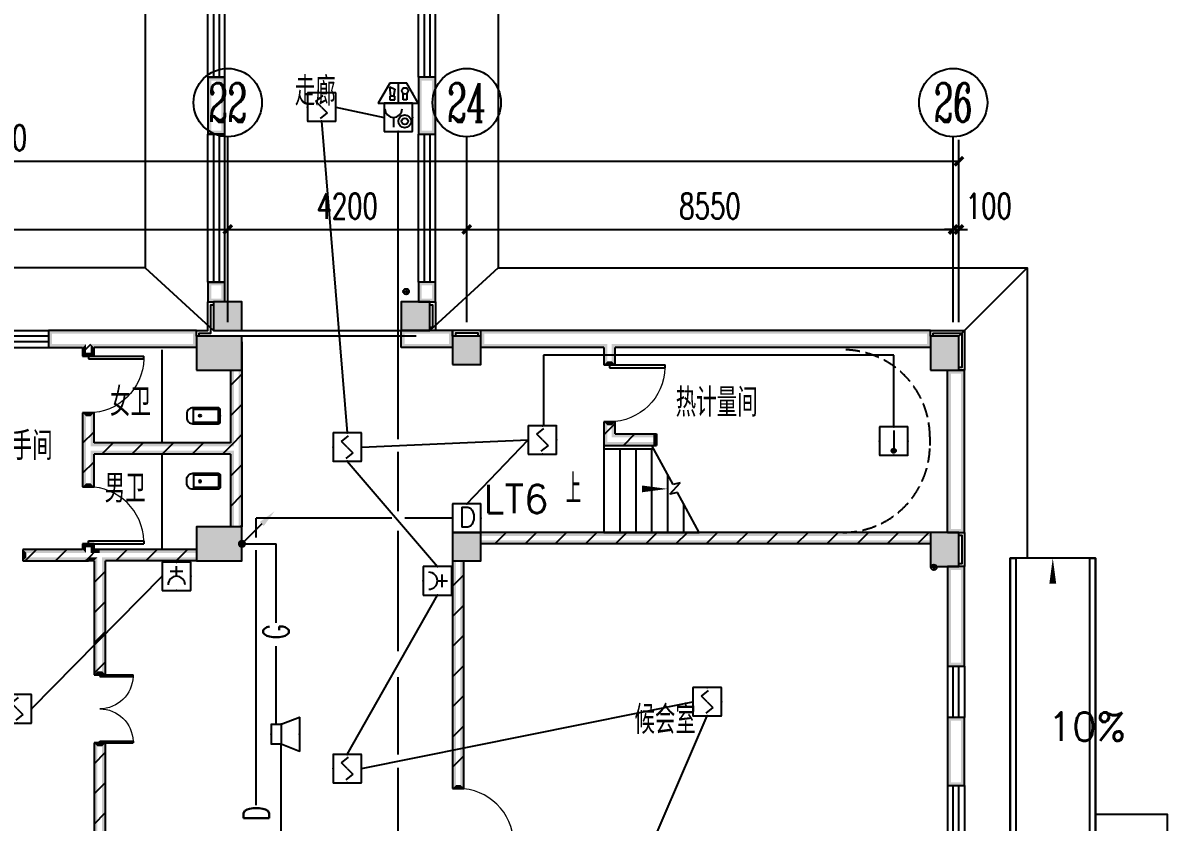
# Model space of a CAD drawing. Extents: x 101023 to 279373, y -114511 to 293844.
# Drawn here: x 223930 to 244040, y -45256 to -31212 of the extents above; entities that cross this region are included whole.
import ezdxf
from ezdxf.enums import TextEntityAlignment as Align

# ---------------------------------------------------------------- set-up
doc = ezdxf.new("R2010")
doc.units = 0
doc.header["$LTSCALE"] = 1000
doc.header["$MEASUREMENT"] = 0
doc.linetypes.add('DASH', pattern=[0.35, 0.25, -0.1])
for name, color, linetype in [('A-ANNO-IDEN', 3, 'Continuous'), ('A-WALL-PATT', 252, 'Continuous'), ('AXIS', 3, 'Continuous'), ('AXIS_TEXT', 7, 'Continuous'), ('COLUMN', 2, 'Continuous'), ('DIM_SYMB', 3, 'Continuous'), ('EQUIP-广播', 3, 'Continuous'), ('EQUIP-消防', 3, 'Continuous'), ('LWIRE', 4, 'Continuous'), ('PUB_DIM', 3, 'Continuous'), ('PUB_HATCH', 8, 'Continuous'), ('PUB_TEXT', 7, 'Continuous'), ('PUB_WALL', 2, 'Continuous'), ('SIG_TEXT', 7, 'Continuous'), ('STAIR', 2, 'Continuous'), ('WALL', 2, 'Continuous'), ('WINDOW', 2, 'Continuous'), ('WIRE-消防', 1, 'Continuous'), ('厨卫', 252, 'Continuous'), ('排水', 153, 'Continuous'), ('看线', 30, 'Continuous')]:
    doc.layers.add(name, color=color, linetype=linetype)
doc.styles.add('_TCH_AXIS', font='COMPLEX', dxfattribs={"bigfont": 'GBCBIG'})
doc.styles.add('_TCH_DIM_T3', font='SIMPLEX', dxfattribs={"width": 0.705882, "bigfont": 'GBCBIG'})
doc.styles.add('_TEL_DIM', font='simplex.shx', dxfattribs={"width": 0.8, "height": 3.5, "bigfont": 'gbcbig.shx'})
doc.styles.add('A_DIM', font='simplex.shx', dxfattribs={"width": 0.7, "bigfont": 'gbcbig.shx'})
doc.styles.add('COMPLEX', font='COMPLEX')
doc.styles.get("Standard").update_dxf_attribs({"font": 'simplex.shx', "width": 0.8, "bigfont": 'gbcbig.shx'})
doc.dimstyles.new('_TCH_ARCH&&150', dxfattribs={"dimtxt": 446.25, "dimasz": 150, "dimexe": 375, "dimexo": 450, "dimgap": 189.375, "dimtad": 1, "dimdec": 0, "dimzin": 0, "dimdsep": 46, "dimtxsty": '_TCH_DIM_T3', "dimblk": 'ARCHTICK', "dimcen": 0.09, "dimclrt": 7, "dimazin": 2, "dimtfac": 1, "dimtdec": 0, "dimtix": 1, "dimtmove": 2, "dimatfit": 3, "dimfxl": 1, "dimtolj": 1, "dimtzin": 0, "dimarcsym": 0})
pattern_1 = [(45, (-908016.57, -754752.9), (-265.16515, 265.16515), [])]

# ---------------------------------------------------------------- blocks, each defined once
blk = doc.blocks.new('$equip$00002755')
for p, q in [((0.5, 0.5), (-0.5, 0.5)), ((-0.5, 0.5), (-0.5, -0.5)), ((0.5, -0.5), (0.5, 0.5)), ((-0.5, -0.5), (0.5, -0.5))]:
    blk.add_line(p, q)
at = {"const_width": 0.04}
blk.add_lwpolyline([(-0.5, 0.5), (0.5, 0.5), (0.5, -0.5), (-0.5, -0.5), (-0.5, 0.5), (0.5, 0.5)], dxfattribs=at)
for p in [(0, 0.5), (-0.5, 0), (0.5, 0), (-0.027, -0.5)]:
    blk.add_point(p)
at = {"color": 7}
blk.add_attdef('$TEXT$', text='', height=0.4, dxfattribs=at).set_placement((0.026, -0.008), align=Align.MIDDLE_CENTER)
at = {"color": 7, "flags": 1}
for tag, height, p in [('A', 0.00002, (0, 0)), ('B', 0.4, (0.755, -0.254))]:
    blk.add_attdef(tag, text='', height=height, dxfattribs=at).set_placement(p, align=Align.MIDDLE_CENTER)
blk = doc.blocks.new('$equip$00002656')
for p, q in [((-0.5, 1), (-0.5, 0)), ((0.5, 1), (-0.5, 1)), ((0.5, 0), (0.5, 1)), ((0, 0.5), (0, 0.15)), ((-0.5, 0), (0.5, 0)), ((-0.219, 0.331), (0.222, 0.331))]:
    blk.add_line(p, q)
at = {"const_width": 0.04}
blk.add_lwpolyline([(-0.5, 1), (0.5, 1), (0.5, 0), (-0.5, 0), (-0.5, 1), (0.5, 1)], dxfattribs=at)
blk.add_arc((0, 0.8), 0.3, 180, 0)
for p in [(0, 1), (-0.5, 0.5), (0.5, 0.5), (0, 0)]:
    blk.add_point(p)
at = {"color": 7, "flags": 1}
for tag, height, p in [('B', 0.4, (0.762, 0.292)), ('A', 0.00002, (0, 0))]:
    blk.add_attdef(tag, text='', height=height, dxfattribs=at).set_placement(p, align=Align.MIDDLE_CENTER)
blk = doc.blocks.new('$equip$00002982')
for p, q in [((0.35, 0.35), (1, 0.6)), ((1, 0.6), (1, -0.6)), ((0, 0.35), (0.35, 0.35)), ((0, 0.35), (0, -0.35)), ((0.35, 0.35), (0.35, -0.35)), ((0.35, -0.35), (0, -0.35)), ((1, -0.6), (0.35, -0.35))]:
    blk.add_line(p, q)
at = {"const_width": 0.04}
blk.add_lwpolyline([(0.35, 0.35), (0, 0.35), (0, -0.35), (0.35, -0.35), (1, -0.6), (1, 0.6), (0.35, 0.35), (0, 0.35)], dxfattribs=at)
for p in [(0, 0), (0.35, 0.35), (1, 0), (0.35, -0.35)]:
    blk.add_point(p)
at = {"color": 7, "style": '_TEL_DIM', "flags": 1}
for tag in ['A', 'REMARK']:
    blk.add_attdef(tag, text='', height=0.00002, dxfattribs=at).set_placement((0, 0), align=Align.MIDDLE_CENTER)
blk = doc.blocks.new('ng')
at = {"layer": '排水'}
for p, q in [((345991, 781358), (346091, 781358)), ((346041, 781408), (346041, 781308))]:
    blk.add_line(p, q, dxfattribs=at)
blk.add_circle((346041, 781358), 50, dxfattribs=at)
blk = doc.blocks.new('雨水管')
at = {"layer": '排水'}
blk.add_blockref('ng', (695225, -80444), dxfattribs=at)
blk = doc.blocks.new('$lvtry$00000202')
at = {"color": 0}
for p, q in [((-110, -40, 0), (-110, -470, 0)), ((100, -30, 0), (-100, -30, 0)), ((110, -470, 0), (110, -40, 0)), ((140, -470, 0), (-140, -470, 0))]:
    blk.add_line(p, q, dxfattribs=at)
at = {"color": 0, "elevation": 0}
blk.add_lwpolyline([(140, -40, 0.414214), (100, 0), (-100, 0, 0.414214), (-140, -40), (-140, -480, 0.414214), (-30, -590), (30, -590, 0.414214), (140, -480)], format="xyb", close=True, dxfattribs=at)
at = {"color": 0}
blk.add_circle((0, -359, 0), 20, dxfattribs=at)
for centre, start, end in [((-100, -40, 0), 90, 180), ((100, -40, 0), 0, 90)]:
    blk.add_arc(centre, 10, start, end, dxfattribs=at)
for p in [(0, 0, 0), (0, -359, 0)]:
    blk.add_point(p, dxfattribs=at)
blk = doc.blocks.new('_AXISO')
blk.add_circle((0, 0), 0.5)
at = {"layer": 'AXIS_TEXT', "style": 'COMPLEX', "width": 1.041667}
blk.add_attdef('A', text='', height=0.56, dxfattribs=at).set_placement((-0.25, -0.28), (0.25, -0.28), align=Align.FIT)
blk = doc.blocks.new('_ArchTick')
at = {"color": 0, "linetype": 'ByBlock', "const_width": 0.4}
blk.add_lwpolyline([(-0.5, -0.5), (0.5, 0.5)], dxfattribs=at)
blk = doc.blocks.new('*D94')
at = {"layer": 'Defpoints', "color": 0, "transparency": 16777216}
for p in [(1041708, 836915), (1007608, 834838), (1041708, 834838)]:
    blk.add_point(p, dxfattribs=at)
at = {"layer": 'PUB_DIM', "color": 0, "lineweight": -2, "transparency": 16777216}
for p, q in [((1007608, 835288), (1007608, 837290)), ((1041708, 835288), (1041708, 837290)), ((1007608, 836915), (1041708, 836915))]:
    blk.add_line(p, q, dxfattribs=at)
at = {"layer": 'PUB_DIM', "color": 0, "lineweight": -2, "transparency": 16777216, "xscale": 150, "yscale": 150, "zscale": 150, "rotation": 180}
blk.add_blockref('_ArchTick', (1007608, 836915), dxfattribs=at)
at = {"layer": 'PUB_DIM', "color": 0, "lineweight": -2, "transparency": 16777216, "xscale": 150, "yscale": 150, "zscale": 150}
blk.add_blockref('_ArchTick', (1041708, 836915), dxfattribs=at)
at = {"layer": 'PUB_DIM', "color": 7, "transparency": 16777216, "insert": (1024658, 837327), "char_height": 446.2, "attachment_point": 5, "style": '_TCH_DIM_T3'}
blk.add_mtext('\\A1;34100', dxfattribs=at)
blk = doc.blocks.new('*D97')
at = {"layer": 'Defpoints', "color": 0, "transparency": 16777216}
for p in [(1028858, 835715), (1018358, 833638), (1028858, 833638)]:
    blk.add_point(p, dxfattribs=at)
at = {"layer": 'PUB_DIM', "color": 0, "lineweight": -2, "transparency": 16777216}
for p, q in [((1018358, 834088), (1018358, 836090)), ((1028858, 834088), (1028858, 836090)), ((1018358, 835715), (1028858, 835715))]:
    blk.add_line(p, q, dxfattribs=at)
at = {"layer": 'PUB_DIM', "color": 0, "lineweight": -2, "transparency": 16777216, "xscale": 150, "yscale": 150, "zscale": 150, "rotation": 180}
blk.add_blockref('_ArchTick', (1018358, 835715), dxfattribs=at)
at = {"layer": 'PUB_DIM', "color": 0, "lineweight": -2, "transparency": 16777216, "xscale": 150, "yscale": 150, "zscale": 150}
blk.add_blockref('_ArchTick', (1028858, 835715), dxfattribs=at)
at = {"layer": 'PUB_DIM', "color": 7, "transparency": 16777216, "insert": (1023608, 836127), "char_height": 446.2, "attachment_point": 5, "style": '_TCH_DIM_T3'}
blk.add_mtext('\\A1;10500', dxfattribs=at)
blk = doc.blocks.new('*D98')
at = {"layer": 'Defpoints', "color": 0, "transparency": 16777216}
for p in [(1033058, 835715), (1028858, 833638), (1033058, 833638)]:
    blk.add_point(p, dxfattribs=at)
at = {"layer": 'PUB_DIM', "color": 0, "lineweight": -2, "transparency": 16777216}
for p, q in [((1028858, 834088), (1028858, 836090)), ((1033058, 834088), (1033058, 836090)), ((1028858, 835715), (1033058, 835715))]:
    blk.add_line(p, q, dxfattribs=at)
at = {"layer": 'PUB_DIM', "color": 0, "lineweight": -2, "transparency": 16777216, "xscale": 150, "yscale": 150, "zscale": 150, "rotation": 180}
blk.add_blockref('_ArchTick', (1028858, 835715), dxfattribs=at)
at = {"layer": 'PUB_DIM', "color": 0, "lineweight": -2, "transparency": 16777216, "xscale": 150, "yscale": 150, "zscale": 150}
blk.add_blockref('_ArchTick', (1033058, 835715), dxfattribs=at)
at = {"layer": 'PUB_DIM', "color": 7, "transparency": 16777216, "insert": (1030958, 836127), "char_height": 446.2, "attachment_point": 5, "style": '_TCH_DIM_T3'}
blk.add_mtext('\\A1;4200', dxfattribs=at)
blk = doc.blocks.new('*D99')
at = {"layer": 'Defpoints', "color": 0, "transparency": 16777216}
for p in [(1041608, 835715), (1033058, 833638), (1041608, 833638)]:
    blk.add_point(p, dxfattribs=at)
at = {"layer": 'PUB_DIM', "color": 0, "lineweight": -2, "transparency": 16777216}
for p, q in [((1033058, 834088), (1033058, 836090)), ((1041608, 834088), (1041608, 836090)), ((1033058, 835715), (1041608, 835715))]:
    blk.add_line(p, q, dxfattribs=at)
at = {"layer": 'PUB_DIM', "color": 0, "lineweight": -2, "transparency": 16777216, "xscale": 150, "yscale": 150, "zscale": 150, "rotation": 180}
blk.add_blockref('_ArchTick', (1033058, 835715), dxfattribs=at)
at = {"layer": 'PUB_DIM', "color": 0, "lineweight": -2, "transparency": 16777216, "xscale": 150, "yscale": 150, "zscale": 150}
blk.add_blockref('_ArchTick', (1041608, 835715), dxfattribs=at)
at = {"layer": 'PUB_DIM', "color": 7, "transparency": 16777216, "insert": (1037333, 836127), "char_height": 446.2, "attachment_point": 5, "style": '_TCH_DIM_T3'}
blk.add_mtext('\\A1;8550', dxfattribs=at)
blk = doc.blocks.new('*D100')
at = {"layer": 'Defpoints', "color": 0, "transparency": 16777216}
for p in [(1041708, 835715), (1041608, 833638), (1041708, 833638)]:
    blk.add_point(p, dxfattribs=at)
at = {"layer": 'PUB_DIM', "color": 0, "lineweight": -2, "transparency": 16777216}
for p, q in [((1041608, 834088), (1041608, 836090)), ((1041708, 834088), (1041708, 836090)), ((1041608, 835715), (1041458, 835715)), ((1041608, 835715), (1041708, 835715)), ((1041708, 835715), (1041858, 835715))]:
    blk.add_line(p, q, dxfattribs=at)
at = {"layer": 'PUB_DIM', "color": 0, "lineweight": -2, "transparency": 16777216, "xscale": 150, "yscale": 150, "zscale": 150}
blk.add_blockref('_ArchTick', (1041608, 835715), dxfattribs=at)
at = {"layer": 'PUB_DIM', "color": 0, "lineweight": -2, "transparency": 16777216, "xscale": 150, "yscale": 150, "zscale": 150, "rotation": 180}
blk.add_blockref('_ArchTick', (1041708, 835715), dxfattribs=at)
at = {"layer": 'PUB_DIM', "color": 7, "transparency": 16777216, "insert": (1042233, 836127), "char_height": 446.2, "attachment_point": 5, "style": '_TCH_DIM_T3'}
blk.add_mtext('\\A1;100', dxfattribs=at)
blk = doc.blocks.new('$WINLIB2D$00000001')
at = {"color": 0}
for points in [[(-0.5, 0.5), (-0.5, -0.5)], [(-0.5, 0.5), (0.5, 0.5)], [(0.5, -0.5), (0.5, 0.5)], [(0.5, 0.1667), (-0.5, 0.1667)], [(0.5, -0.1667), (-0.5, -0.1667)], [(-0.5, -0.5), (0.5, -0.5)]]:
    blk.add_lwpolyline(points, dxfattribs=at)
blk = doc.blocks.new('$DorLib2D$00000001')
for p, q in [((0.45, 0.975), (0.5, 0.975)), ((0.45, 0), (0.45, 0.975)), ((0.5, 0), (0.5, 0.975)), ((0.5, 0), (0.45, 0))]:
    blk.add_line(p, q)
at = {"lineweight": 13}
blk.add_arc((0.475, 0), 0.975, 91.4693, 180, dxfattribs=at)
blk = doc.blocks.new('$DorLib2D$00000002')
for p, q in [((-0.5, 0), (-0.5, 0.4875)), ((-0.475, 0.4875), (-0.5, 0.4875)), ((-0.475, 0), (-0.475, 0.4875)), ((0.475, 0), (0.475, 0.4875)), ((0.475, 0.4875), (0.5, 0.4875)), ((0.5, 0), (0.5, 0.4875)), ((-0.5, 0), (-0.475, 0)), ((0.5, 0), (0.475, 0))]:
    blk.add_line(p, q)
at = {"lineweight": 13}
for centre, start, end in [((-0.4875, 0), 0, 88.53072), ((0.4875, 0), 91.46928, 180)]:
    blk.add_arc(centre, 0.4875, start, end, dxfattribs=at)
blk = doc.blocks.new('_FZH')
blk.add_lwpolyline([(-0.5, -0.5), (0.5, -0.5), (0.5, 0.5), (-0.5, 0.5)], close=True)
at = {"layer": 'PUB_HATCH'}
blk.add_solid([(-0.5, -0.5), (0.5, -0.5), (-0.5, 0.5), (0.5, 0.5)], dxfattribs=at)
blk = doc.blocks.new('$equip$00002655')
for p, q in [((-0.5, 1), (-0.5, 0)), ((0.5, 1), (-0.5, 1)), ((0.5, 0), (0.5, 1)), ((-0.169, 0.5), (-0.169, 0.15)), ((-0.5, 0), (0.5, 0))]:
    blk.add_line(p, q)
at = {"const_width": 0.04}
blk.add_lwpolyline([(-0.5, 1), (0.5, 1), (0.5, 0), (-0.5, 0), (-0.5, 1), (0.5, 1)], dxfattribs=at)
for radius in [0.226, 0.113]:
    blk.add_circle((0.227, 0.36), radius)
blk.add_arc((-0.169, 0.8), 0.3, 180, 0)
for p in [(0, 1), (-0.5, 0.5), (0.5, 0.5), (0, 0)]:
    blk.add_point(p)
at = {"color": 7, "flags": 1}
for tag, height, p in [('B', 0.4, (0.762, 0.292)), ('A', 0.00002, (0, 0))]:
    blk.add_attdef(tag, text='', height=height, dxfattribs=at).set_placement(p, align=Align.MIDDLE_CENTER)
blk = doc.blocks.new('$equip$00002679')
for p, q in [((-0.3, 0.699), (-0.703, 0)), ((-0.264, 0.249), (-0.304, 0.569)), ((-0.304, 0.569), (-0.128, 0.489)), ((0.3, 0.699), (-0.3, 0.699)), ((0.3, 0.699), (-0.3, 0.699)), ((-0.128, 0.489), (-0.168, 0.249)), ((0, 0.699), (0, 0)), ((0.703, 0), (0.3, 0.699)), ((-0.703, 0), (0.703, 0)), ((-0.304, 0.249), (-0.304, 0.113)), ((-0.128, 0.249), (-0.304, 0.249)), ((-0.304, 0.113), (-0.128, 0.113)), ((-0.128, 0.113), (-0.128, 0.249)), ((0.174, 0.11), (0.174, 0.338)), ((0.294, 0.11), (0.174, 0.11)), ((0.294, 0.338), (0.294, 0.11))]:
    blk.add_line(p, q)
at = {"const_width": 0.04}
for points in [[(-0.299, 0.699), (0.301, 0.699), (0.703, 0), (-0.702, 0), (-0.299, 0.699), (0.301, 0.699)], [(-0.3, 0.699), (0.3, 0.699), (0.703, 0), (-0.703, 0), (-0.3, 0.699), (0.3, 0.699)]]:
    blk.add_lwpolyline(points, dxfattribs=at)
blk.add_circle((0.234, 0.43), 0.111)
for p in [(0, 0.699), (-0.501, 0.349), (0, 0), (0.502, 0.349)]:
    blk.add_point(p)
at = {"color": 7, "flags": 1}
for tag, height, p in [('B', 0.4, (0.961, 0.299)), ('A', 0.00002, (0, 0))]:
    blk.add_attdef(tag, text='', height=height, dxfattribs=at).set_placement(p, align=Align.MIDDLE_CENTER)
blk = doc.blocks.new('$Equip$00002649')
for p, q in [((-0.5, 0.5), (-0.5, -0.5)), ((0.5, 0.5), (-0.5, 0.5)), ((0.5, -0.5), (0.5, 0.5)), ((-0.2, 0.2), (0.05, 0.4)), ((0, 0), (-0.2, 0.2)), ((0, 0), (0.2, -0.2)), ((0.2, -0.2), (-0.05, -0.4)), ((-0.5, -0.5), (0.5, -0.5))]:
    blk.add_line(p, q)
at = {"const_width": 0.04}
blk.add_lwpolyline([(-0.5, 0.5), (0.5, 0.5), (0.5, -0.5), (-0.5, -0.5), (-0.5, 0.5), (0.5, 0.5)], dxfattribs=at)
for p in [(0, 0.5), (-0.5, 0), (0.5, 0), (0, -0.5)]:
    blk.add_point(p)
at = {"color": 7, "flags": 1}
for tag, height, p in [('A', 0.00002, (0, 0)), ('B', 0.4, (0.762, -0.208))]:
    blk.add_attdef(tag, text='', height=height, dxfattribs=at).set_placement(p, align=Align.MIDDLE_CENTER)
blk = doc.blocks.new('$Equip$00002648')
for p, q in [((-0.5, 0.5), (-0.5, -0.5)), ((0.5, 0.5), (-0.5, 0.5)), ((0.5, -0.5), (0.5, 0.5)), ((0, 0.375), (0, -0.412)), ((-0.5, -0.5), (0.5, -0.5))]:
    blk.add_line(p, q)
at = {"const_width": 0.04}
blk.add_lwpolyline([(-0.5, 0.5), (0.5, 0.5), (0.5, -0.5), (-0.5, -0.5), (-0.5, 0.5), (0.5, 0.5)], dxfattribs=at)
blk.add_circle((0, -0.338), 0.075)
for p in [(0, 0.5), (-0.5, 0), (0.5, 0), (0, -0.5)]:
    blk.add_point(p)
for points in [[(-0.065, -0.3), (0.065, -0.3), (-0.075, -0.338), (0.075, -0.338)], [(-0.065, -0.375), (0.065, -0.375), (-0.075, -0.338), (0.075, -0.338)], [(-0.038, -0.273), (0.037, -0.273), (-0.065, -0.3), (0.065, -0.3)], [(-0.038, -0.402), (0.037, -0.402), (-0.065, -0.375), (0.065, -0.375)], [(0, -0.263), (0, -0.263), (-0.038, -0.273), (0.037, -0.273)], [(0, -0.412), (0, -0.412), (-0.038, -0.402), (0.037, -0.402)]]:
    blk.add_solid(points)
at = {"color": 7, "flags": 1}
for tag, height, p in [('A', 0.00002, (0, 0)), ('B', 0.4, (0.762, -0.208))]:
    blk.add_attdef(tag, text='', height=height, dxfattribs=at).set_placement(p, align=Align.MIDDLE_CENTER)
blk = doc.blocks.new('$TelecSys$00000079')
for p, q in [((0.7, 0.7), (0, 0)), ((0.104, 0.104), (0.104, 0.104)), ((-0.104, -0.104), (-0.104, -0.104))]:
    blk.add_line(p, q)
at = {"const_width": 0.142}
blk.add_lwpolyline([(-0.071, 0, 1), (0.071, 0, 1)], format="xyb", close=True, dxfattribs=at)
blk.add_solid([(0.63, 0.77), (0.77, 0.63), (1.15, 1.15)])
at = {"width": 0.8, "flags": 9}
blk.add_attdef('A', (0, 0), '', height=0.00002, dxfattribs=at)
blk = doc.blocks.new('ERT')
at = {"layer": 'AXIS'}
for p, q in [((1028858.2, 834868.8), (1028858.2, 837344.4)), ((1033058.2, 834868.8), (1033058.2, 837344.4)), ((1041608.2, 834868.8), (1041608.2, 837344.4))]:
    blk.add_line(p, q, dxfattribs=at)
ref = blk.add_blockref('_AXISO', (1028858.2, 837944.4), dxfattribs=dict(at, xscale=1200, yscale=1200, zscale=1200))
ref.add_attrib('A', '22', dxfattribs={"layer": 'AXIS_TEXT', "height": 678.82, "style": '_TCH_AXIS', "width": 0.617647}).set_placement((1028518.8, 837605), (1029197.6, 837605), align=Align.FIT)
ref = blk.add_blockref('_AXISO', (1033058.2, 837944.4), dxfattribs=dict(at, xscale=1200, yscale=1200, zscale=1200))
ref.add_attrib('A', '24', dxfattribs={"layer": 'AXIS_TEXT', "height": 678.82, "style": '_TCH_AXIS', "width": 0.583333}).set_placement((1032718.8, 837605), (1033397.6, 837605), align=Align.FIT)
ref = blk.add_blockref('_AXISO', (1041608.2, 837944.4), dxfattribs=dict(at, xscale=1200, yscale=1200, zscale=1200))
ref.add_attrib('A', '26', dxfattribs={"layer": 'AXIS_TEXT', "height": 678.82, "style": '_TCH_AXIS', "width": 0.617647}).set_placement((1041268.8, 837605), (1041947.6, 837605), align=Align.FIT)
at = {"layer": 'PUB_DIM'}
for p1, p2, picture, middle in [((1007608.2, 834837.6), (1041708.2, 834837.6), '*D94', (1024658.2, 837327)), ((1018358.2, 833637.6), (1028858.2, 833637.6), '*D97', (1023608.2, 836127)), ((1028858.2, 833637.6), (1033058.2, 833637.6), '*D98', (1030958.2, 836127)), ((1033058.2, 833637.6), (1041608.2, 833637.6), '*D99', (1037333.2, 836127))]:
    dim = blk.add_aligned_dim(p1=p1, p2=p2, distance=2076.9, dimstyle='_TCH_ARCH&&150', dxfattribs=at)
    dim.commit()
    dim.dimension.update_dxf_attribs({"geometry": picture, "text_midpoint": middle})
dim = blk.add_linear_dim(base=(1041708.2, 835714.5), p1=(1041608.2, 833637.6), p2=(1041708.2, 833637.6), angle=0, dimstyle='_TCH_ARCH&&150', dxfattribs=at)
dim.commit()
dim.dimension.update_dxf_attribs({"geometry": '*D100', "text_midpoint": (1042233.2, 836127), "dimtype": 129})
blk = doc.blocks.new('A$C40CE5D7B')
at = {"layer": 'A-WALL-PATT'}
h = blk.add_hatch(dxfattribs=at)
h.set_pattern_fill('普通砖', color=256, scale=150, style=0)
h.set_pattern_definition(pattern_1)
h.paths.add_polyline_path([(108750, 78720), (108650, 78620), (108650, 78470), (108850, 78470), (108850, 78620)])
h = blk.add_hatch(dxfattribs=at)
h.set_pattern_fill('普通砖', color=256, scale=150, style=0)
h.set_pattern_definition(pattern_1)
h.paths.add_polyline_path([(111450, 78720), (111450, 78220), (111250, 78220), (111250, 76945), (111310, 76885), (111317, 76845), (111450, 76845), (111450, 78720)])
h = blk.add_hatch(dxfattribs=at)
h.set_pattern_fill('普通砖', color=256, scale=150, style=0)
h.set_pattern_definition(pattern_1)
h.paths.add_polyline_path([(117910, 78720), (117810, 78620), (117810, 78314), (118010, 78314), (118010, 78620)])
h = blk.add_hatch(dxfattribs=at)
h.set_pattern_fill('普通砖', color=256, scale=150, style=0)
h.set_pattern_definition(pattern_1)
h.paths.add_polyline_path([(108790, 76885), (108850, 76945), (108850, 77470), (108650, 77470), (108650, 76845), (108783, 76845)])
h = blk.add_hatch(dxfattribs=at)
h.set_pattern_fill('普通砖', color=256, scale=150, style=0)
h.set_pattern_definition(pattern_1)
h.paths.add_polyline_path([(117810, 76900), (118010, 77100), (118010, 77314), (117810, 77314)])
h = blk.add_hatch(dxfattribs=at)
h.set_pattern_fill('普通砖', color=256, scale=150, style=0)
h.set_pattern_definition(pattern_1)
h.paths.add_polyline_path([(118010, 77100), (117810, 76900), (118738, 76900), (118738, 77100)])
h = blk.add_hatch(dxfattribs=at)
h.set_pattern_fill('普通砖', color=256, scale=150, style=0)
h.set_pattern_definition(pattern_1)
h.paths.add_polyline_path([(108783, 76845), (108650, 76845), (108650, 76170), (108850, 76170), (108850, 76745), (108790, 76805)])
h = blk.add_hatch(dxfattribs=at)
h.set_pattern_fill('普通砖', color=256, scale=150, style=0)
h.set_pattern_definition(pattern_1)
h.paths.add_polyline_path([(111317, 76845), (111310, 76885), (111250, 76945), (108850, 76945), (108790, 76885), (108783, 76845), (108790, 76805), (108850, 76745), (111250, 76745), (111310, 76805)])
h = blk.add_hatch(dxfattribs=at)
h.set_pattern_fill('普通砖', color=256, scale=150, style=0)
h.set_pattern_definition(pattern_1)
h.paths.add_polyline_path([(111250, 75470), (111450, 75470), (111450, 76845), (111317, 76845), (111310, 76805), (111250, 76745)])
h = blk.add_hatch(dxfattribs=at)
h.set_pattern_fill('普通砖', color=256, scale=150, style=0)
h.set_pattern_definition(pattern_1)
h.paths.add_polyline_path([(115650, 75370), (115650, 75170), (123550, 75170), (123550, 75370)])
h = blk.add_hatch(dxfattribs=at)
h.set_pattern_fill('普通砖', color=256, scale=150, style=0)
h.set_pattern_definition(pattern_1)
h.paths.add_polyline_path([(108710, 75010), (108650, 75070), (107600, 75070), (107600, 74870), (108750, 74870), (108750, 75003)])
h = blk.add_hatch(dxfattribs=at)
h.set_pattern_fill('普通砖', color=256, scale=150, style=0)
h.set_pattern_definition(pattern_1)
h.paths.add_polyline_path([(108950, 74937), (108950, 75070), (108850, 75070), (108790, 75010), (108750, 75003), (108750, 74870), (108850, 74870), (108910, 74930)])
h = blk.add_hatch(dxfattribs=at)
h.set_pattern_fill('普通砖', color=256, scale=150, style=0)
h.set_pattern_definition(pattern_1)
h.paths.add_polyline_path([(110650, 74870), (110650, 75070), (108950, 75070), (108950, 74937), (108990, 74930), (109050, 74870)])
h = blk.add_hatch(dxfattribs=at)
h.set_pattern_fill('普通砖', color=256, scale=150, style=0)
h.set_pattern_definition(pattern_1)
h.paths.add_polyline_path([(108910, 74930), (108850, 74870), (108850, 72870), (109050, 72870), (109050, 74870), (108990, 74930), (108950, 74937)])
h = blk.add_hatch(dxfattribs=at)
h.set_pattern_fill('普通砖', color=256, scale=150, style=0)
h.set_pattern_definition(pattern_1)
h.paths.add_polyline_path([(115350, 74870), (115150, 74870), (115150, 70870), (115350, 70870)])
h = blk.add_hatch(dxfattribs=at)
h.set_pattern_fill('普通砖', color=256, scale=150, style=0)
h.set_pattern_definition(pattern_1)
h.paths.add_polyline_path([(108990, 69610), (109050, 69670), (109050, 71670), (108850, 71670), (108850, 69670), (108910, 69610), (108950, 69603)])
at = {"layer": 'PUB_WALL'}
for points in [[(111150, 83370), (110850, 83370), (110910, 83310), (111090, 83310)], [(110850, 83370), (110850, 82370), (110910, 82430), (110910, 83310)], [(111150, 82370), (111150, 83370), (111090, 83310), (111090, 82430)], [(114850, 83370), (114550, 83370), (114610, 83310), (114790, 83310)], [(114550, 83370), (114550, 82370), (114610, 82430), (114610, 83310)], [(114850, 82370), (114850, 83370), (114790, 83310), (114790, 82430)], [(110850, 82370), (111150, 82370), (111090, 82430), (110910, 82430)], [(114550, 82370), (114850, 82370), (114790, 82430), (114610, 82430)], [(111150, 79770), (110850, 79770), (110910, 79710), (111090, 79710)], [(110850, 79770), (110850, 79420), (110910, 79480), (110910, 79710)], [(111150, 79420), (111150, 79770), (111090, 79710), (111090, 79480)], [(114850, 79770), (114550, 79770), (114610, 79710), (114790, 79710)], [(114550, 79770), (114550, 79420), (114610, 79480), (114610, 79710)], [(114850, 79420), (114850, 79770), (114790, 79710), (114790, 79480)], [(110850, 79420), (111150, 79420), (111090, 79480), (110910, 79480)], [(114550, 79420), (114850, 79420), (114790, 79480), (114610, 79480)], [(111450, 79420), (110950, 79420), (111010, 79360), (111390, 79360)], [(110950, 79420), (110950, 78920), (111010, 78980), (111010, 79360)], [(111450, 78920), (111450, 79420), (111390, 79360), (111390, 78980)], [(114750, 79420), (114250, 79420), (114310, 79360), (114690, 79360)], [(114250, 79420), (114250, 78920), (114310, 78980), (114310, 79360)], [(114750, 78920), (114750, 79420), (114690, 79360), (114690, 78980)], [(108750, 78920), (108050, 78920), (108110, 78860), (108750, 78860)], [(108050, 78920), (108050, 78620), (108110, 78680), (108110, 78860)], [(110650, 78920), (108750, 78920), (108750, 78860), (110650, 78860)], [(110650, 78620), (110650, 78920), (110590, 78920), (110590, 78620)], [(110950, 78920), (111450, 78920), (111390, 78980), (111010, 78980)], [(114250, 78920), (114750, 78920), (114690, 78980), (114310, 78980)], [(115150, 78920), (114250, 78920), (114250, 78860), (115150, 78860)], [(114250, 78620), (114310, 78620), (114310, 78920), (114250, 78920)], [(115150, 78620), (115150, 78920), (115090, 78920), (115090, 78620)], [(117910, 78920), (115650, 78920), (115650, 78860), (117910, 78860)], [(115650, 78820), (115650, 78620), (115710, 78620), (115710, 78920), (115650, 78920)], [(123550, 78920), (117910, 78920), (117910, 78860), (123550, 78860)], [(123550, 78620), (123550, 78920), (123490, 78920), (123490, 78620)], [(108050, 78620), (108650, 78620), (108710, 78680), (108110, 78680)], [(108650, 78620), (108650, 78470), (108710, 78530), (108710, 78680)], [(110650, 78620), (110650, 78680), (108790, 78680), (108850, 78620)], [(108850, 78470), (108850, 78620), (108790, 78680), (108790, 78530)], [(111450, 78820), (110650, 78820), (110710, 78760), (111390, 78760)], [(110650, 78820), (110650, 78220), (110710, 78280), (110710, 78760)], [(111450, 78220), (111450, 78820), (111390, 78760), (111390, 78280)], [(111450, 78720), (111450, 78220), (111390, 78220), (111390, 76845), (111450, 76845), (111450, 78720)], [(111450, 78720), (111450, 78660), (111450, 78660), (111450, 78720)], [(115150, 78620), (115150, 78680), (114250, 78680), (114250, 78620)], [(115650, 78820), (115150, 78820), (115210, 78760), (115590, 78760)], [(115150, 78820), (115150, 78320), (115210, 78380), (115210, 78760)], [(115650, 78320), (115650, 78820), (115590, 78760), (115590, 78380)], [(115650, 78680), (115650, 78620), (117810, 78620), (117870, 78680)], [(117810, 78620), (117810, 78314), (117870, 78374), (117870, 78680)], [(123550, 78620), (123550, 78680), (117950, 78680), (118010, 78620)], [(118010, 78314), (118010, 78620), (117950, 78680), (117950, 78374)], [(124050, 78820), (123550, 78820), (123610, 78760), (123990, 78760)], [(123550, 78820), (123550, 78220), (123610, 78280), (123610, 78760)], [(124050, 78220), (124050, 78820), (123990, 78760), (123990, 78280)], [(108650, 78470), (108850, 78470), (108790, 78530), (108710, 78530)], [(110650, 78220), (111450, 78220), (111390, 78280), (110710, 78280)], [(115150, 78320), (115650, 78320), (115590, 78380), (115210, 78380)], [(117810, 78314), (118010, 78314), (117950, 78374), (117870, 78374)], [(123550, 78220), (124050, 78220), (123990, 78280), (123610, 78280)], [(111310, 78220), (111250, 78220), (111250, 76945), (111310, 76885)], [(123850, 75370), (123910, 75370), (123910, 78220), (123850, 78220)], [(123850, 78220), (123850, 78160), (124150, 78160), (124150, 78220)], [(124150, 75370), (124150, 78220), (124090, 78220), (124090, 75370)], [(108850, 77470), (108650, 77470), (108710, 77410), (108790, 77410)], [(108650, 77470), (108650, 76845), (108710, 76845), (108710, 77410)], [(108850, 76945), (108850, 77470), (108790, 77410), (108790, 76885)], [(118010, 77314), (117810, 77314), (117870, 77254), (117950, 77254)], [(117810, 77314), (117810, 76900), (117870, 76960), (117870, 77254)], [(118010, 77100), (118010, 77314), (117950, 77254), (117950, 77040)], [(118010, 77100), (118738, 77100), (118738, 77040), (117950, 77040)], [(118738, 77100), (118738, 76900), (118678, 76900), (118678, 77100)], [(108650, 76845), (108650, 76170), (108710, 76230), (108710, 76845)], [(111250, 76945), (108850, 76945), (108790, 76885), (111310, 76885)], [(111390, 75470), (111450, 75470), (111450, 76845), (111390, 76845)], [(117810, 76900), (118738, 76900), (118738, 76960), (117870, 76960)], [(108850, 76170), (108850, 76745), (108790, 76805), (108790, 76230)], [(111250, 76745), (108850, 76745), (108790, 76805), (111310, 76805)], [(111250, 75470), (111310, 75470), (111310, 76805), (111250, 76745)], [(108650, 76170), (108850, 76170), (108790, 76230), (108710, 76230)], [(111450, 75470), (110650, 75470), (110710, 75410), (111390, 75410)], [(110650, 75470), (110650, 74870), (110710, 74930), (110710, 75410)], [(111450, 74870), (111450, 75470), (111390, 75410), (111390, 74930)], [(123850, 75370), (124150, 75370), (124150, 75430), (123850, 75430)], [(115650, 75370), (115150, 75370), (115210, 75310), (115590, 75310)], [(115150, 75370), (115150, 74870), (115210, 74930), (115210, 75310)], [(115650, 74870), (115650, 75370), (115590, 75310), (115590, 74930)], [(115650, 75370), (115650, 75310), (123550, 75310), (123550, 75370)], [(115650, 75230), (115650, 75170), (123550, 75170), (123550, 75230)], [(124050, 75370), (123550, 75370), (123610, 75310), (123990, 75310)], [(123550, 75370), (123550, 74770), (123610, 74830), (123610, 75310)], [(124050, 74770), (124050, 75370), (123990, 75310), (123990, 74830)], [(108650, 75070), (107600, 75070), (107660, 75010), (108710, 75010)], [(107600, 75070), (107600, 74870), (107660, 74930), (107660, 75010)], [(108850, 75170), (108650, 75170), (108710, 75110), (108790, 75110)], [(108650, 75170), (108650, 75070), (108710, 75010), (108710, 75110)], [(108850, 75070), (108850, 75170), (108790, 75110), (108790, 75010)], [(108950, 75070), (108850, 75070), (108790, 75010), (108950, 75010)], [(110650, 75010), (110650, 75070), (108950, 75070), (108950, 75010)], [(107600, 74870), (108750, 74870), (108750, 74930), (107660, 74930)], [(108850, 74870), (108750, 74870), (108750, 74930), (108910, 74930)], [(108850, 74870), (108850, 72870), (108910, 72930), (108910, 74930)], [(110650, 74870), (110650, 74930), (108990, 74930), (109050, 74870)], [(109050, 72870), (109050, 74870), (108990, 74930), (108990, 72930)], [(110650, 74870), (111450, 74870), (111390, 74930), (110710, 74930)], [(115150, 74870), (115650, 74870), (115590, 74930), (115210, 74930)], [(115210, 74870), (115150, 74870), (115150, 70870), (115210, 70930)], [(115350, 74870), (115290, 74870), (115290, 70930), (115350, 70870)], [(123550, 74770), (124050, 74770), (123990, 74830), (123610, 74830)], [(123850, 74770), (123850, 73020), (123910, 73080), (123910, 74710)], [(124150, 74770), (123850, 74770), (123910, 74710), (124090, 74710)], [(124150, 73020), (124150, 74770), (124090, 74710), (124090, 73080)], [(123850, 73020), (124150, 73020), (124090, 73080), (123910, 73080)], [(108850, 72870), (109050, 72870), (108990, 72930), (108910, 72930)], [(124150, 72120), (123850, 72120), (123910, 72060), (124090, 72060)], [(123850, 72120), (123850, 70920), (123910, 70980), (123910, 72060)], [(124150, 70920), (124150, 72120), (124090, 72060), (124090, 70980)], [(109050, 71670), (108850, 71670), (108910, 71610), (108990, 71610)], [(108850, 71670), (108850, 69670), (108910, 69610), (108910, 71610)], [(109050, 69670), (109050, 71670), (108990, 71610), (108990, 69610)], [(115150, 70870), (115350, 70870), (115290, 70930), (115210, 70930)], [(123850, 70920), (124150, 70920), (124090, 70980), (123910, 70980)]]:
    blk.add_hatch(color=256, dxfattribs=at).paths.add_polyline_path(points)
for p, q in [((110050, 76945), (110050, 78580)), ((110050, 75070), (110050, 76745))]:
    blk.add_line(p, q)
for points in [[(110650, 78820), (110650, 78920), (110850, 78920), (110850, 79420), (110950, 79420)], [(110700, 78820), (110700, 78870), (110900, 78870), (110900, 79370), (110950, 79370)], [(114750, 79420), (114850, 79420), (114850, 78920), (114750, 78920)], [(114750, 79370), (114800, 79370), (114800, 78970), (114750, 78970)], [(115650, 78820), (115650, 78920), (115150, 78920), (115150, 78820)], [(115600, 78820), (115600, 78870), (115200, 78870), (115200, 78820)], [(123550, 78820), (123550, 78920), (124150, 78920), (124150, 78220), (124050, 78220)], [(123600, 78820), (123600, 78870), (124100, 78870), (124100, 78270), (124050, 78270)], [(124050, 75370), (124150, 75370), (124150, 74770), (124050, 74770)], [(124050, 75320), (124100, 75320), (124100, 74820), (124050, 74820)]]:
    blk.add_lwpolyline(points)
at = {"layer": 'A-ANNO-IDEN'}
blk.add_lwpolyline([(117670, 76135, 0, 0, 0), (118930, 76135, 0, 120, 0), (118480, 76135, 0, 0, 0)], format="xyseb", dxfattribs=at)
at = {"layer": 'DIM_SYMB'}
blk.add_lwpolyline([(125700, 69820, 0, 0, 0), (125700, 74920, 0, 120, 0), (125700, 74470, 0, 0, 0)], format="xyseb", dxfattribs=at)
at = {"layer": 'STAIR', "color": 9, "linetype": 'DASH'}
blk.add_line((123540, 77050), (123540, 76900), dxfattribs=at)
at = {"layer": 'STAIR'}
for p, q in [((117810, 76900), (118656, 76900)), ((117810, 76900), (117810, 76840)), ((117810, 76900), (118656, 76900)), ((117810, 76900), (117810, 76840)), ((117810, 76840), (117810, 75370)), ((117810, 76840), (118688, 76840)), ((118090, 76840), (118090, 75370)), ((118370, 76840), (118370, 75370)), ((118650, 76840), (118650, 75370)), ((119027, 76214), (118656, 76900)), ((118930, 76394), (118930, 75370)), ((118972, 76042), (119150, 76243)), ((119150, 76243), (119027, 76214)), ((119103, 76073), (118972, 76042)), ((119484, 75370), (119103, 76073)), ((119210, 75876), (119210, 75370)), ((117810, 75370), (119484, 75370))]:
    blk.add_line(p, q, dxfattribs=at)
at = {"layer": 'STAIR', "color": 9, "linetype": 'DASH'}
for points in [[(122010, 78580, -0.414214), (123540, 77050)], [(122010, 75370, 0.414214), (123540, 76900)]]:
    blk.add_lwpolyline(points, format="xyb", dxfattribs=at)
at = {"layer": 'STAIR'}
for points in [[(124950, 74920), (125050, 74920), (125050, 69820), (125050, 69820), (124950, 69820)], [(126450, 69820), (126450, 74920), (124950, 74920), (124950, 69820)], [(126350, 74920), (126450, 74920), (126450, 69820), (126450, 69820), (126350, 69820)]]:
    blk.add_lwpolyline(points, close=True, dxfattribs=at)
blk.add_lwpolyline([(126450, 70420), (127710, 70420), (127710, 56420), (124050, 56420)], dxfattribs=at)
at = {"layer": 'WALL'}
for p, q in [((111150, 83370), (110850, 83370)), ((110850, 83370), (110850, 82370)), ((111150, 82370), (111150, 83370)), ((114850, 83370), (114550, 83370)), ((114550, 83370), (114550, 82370)), ((114850, 82370), (114850, 83370)), ((110850, 82370), (111150, 82370)), ((114550, 82370), (114850, 82370)), ((111150, 79770), (110850, 79770)), ((110850, 79770), (110850, 79420)), ((111150, 79420), (111150, 79770)), ((114850, 79770), (114550, 79770)), ((114550, 79770), (114550, 79420)), ((114850, 79420), (114850, 79770)), ((110850, 79420), (110950, 79420)), ((114550, 79420), (114850, 79420)), ((108750, 78920), (108050, 78920)), ((108050, 78920), (108050, 78620)), ((110650, 78920), (108750, 78920)), ((110650, 78820), (110650, 78920)), ((115150, 78920), (114250, 78920)), ((114250, 78620), (114250, 78920)), ((115150, 78820), (115150, 78920)), ((117910, 78920), (115650, 78920)), ((115650, 78820), (115650, 78920)), ((123550, 78920), (117910, 78920)), ((123550, 78820), (123550, 78920)), ((111450, 78720), (111450, 76845)), ((111450, 78720), (111450, 78720)), ((108050, 78620), (108650, 78620)), ((108650, 78620), (108650, 78470)), ((108650, 78470), (108850, 78470)), ((110650, 78620), (108850, 78620)), ((108850, 78470), (108850, 78620)), ((115150, 78620), (114250, 78620)), ((117810, 78620), (115650, 78620)), ((117810, 78620), (117810, 78314)), ((123550, 78620), (118010, 78620)), ((118010, 78314), (118010, 78620)), ((117810, 78314), (118010, 78314)), ((111250, 78220), (111250, 76945)), ((123850, 75370), (123850, 78220)), ((124050, 78220), (124150, 78220)), ((124150, 75370), (124150, 78220)), ((108850, 77470), (108650, 77470)), ((108650, 77470), (108650, 76845)), ((108850, 76945), (108850, 77470)), ((118010, 77314), (117810, 77314)), ((117810, 77314), (117810, 76900)), ((118010, 77100), (118010, 77314)), ((118010, 77100), (118738, 77100)), ((118738, 77100), (118738, 76900)), ((108650, 76845), (108650, 76170)), ((111250, 76945), (108850, 76945)), ((111450, 76845), (111450, 75470)), ((117810, 76900), (118738, 76900)), ((108850, 76170), (108850, 76745)), ((111250, 76745), (108850, 76745)), ((111250, 76745), (111250, 75470)), ((108650, 76170), (108850, 76170)), ((123550, 75370), (115650, 75370)), ((123850, 75370), (124150, 75370)), ((108650, 75070), (107600, 75070)), ((107600, 75070), (107600, 74870)), ((108850, 75170), (108650, 75170)), ((108650, 75170), (108650, 75070)), ((108850, 75070), (108850, 75170)), ((108950, 75070), (108850, 75070)), ((110650, 75070), (108950, 75070)), ((123550, 75170), (115650, 75170)), ((107600, 74870), (108750, 74870)), ((108850, 74870), (108750, 74870)), ((108850, 74870), (108850, 72870)), ((110650, 74870), (109050, 74870)), ((109050, 72870), (109050, 74870)), ((115150, 74870), (115150, 70870)), ((115350, 70870), (115350, 74870)), ((123850, 74770), (123850, 73020)), ((124150, 74770), (123850, 74770)), ((124150, 73020), (124150, 74770)), ((123850, 73020), (124150, 73020)), ((108850, 72870), (109050, 72870)), ((124150, 72120), (123850, 72120)), ((123850, 72120), (123850, 70920)), ((124150, 70920), (124150, 72120)), ((109050, 71670), (108850, 71670)), ((108850, 71670), (108850, 69670)), ((109050, 69670), (109050, 71670)), ((115150, 70870), (115350, 70870)), ((123850, 70920), (124150, 70920))]:
    blk.add_line(p, q, dxfattribs=at)
at = {"layer": '排水'}
for p, q in [((109750, 80020), (110950, 78920)), ((115950, 80020), (114750, 78920)), ((125250, 80020), (124050, 78820))]:
    blk.add_line(p, q, dxfattribs=at)
for points in [[(109750, 86970), (109750, 80020), (88750, 80020), (88750, 72920)], [(115950, 86970), (115950, 80020), (125250, 80020), (125250, 74920)]]:
    blk.add_lwpolyline(points, dxfattribs=at)
at = {"layer": '看线'}
for p, q in [((111190, 78920), (114510, 78920)), ((114510, 78820), (111450, 78820))]:
    blk.add_line(p, q, dxfattribs=at)
blk.add_blockref('雨水管', (-917658, -626157))
at = {"layer": 'COLUMN'}
for p, xscale, yscale, zscale, rotation in [((111200, 79170), 499.9992799228057, 500.0000000098953, 500.0000000098953, 359.9999999868999), ((114500, 79170), 499.8144536607433, 499.9999998137355, 499.9999998137355, 1.399907862617664e-08), ((115400, 78570), 500.0000001104781, 500.0000001327135, 500.0000001327135, 359.9999999974921), ((123800, 78520), 500.0000001908047, 599.9999999467982, 599.9999999467982, 359.9999999975054), ((115400, 75120), 499.9999996775296, 499.999999931897, 499.999999931897, 359.9999999932098), ((123800, 75070), 499.9999998543644, 600.0000001763692, 600.0000001763692, 359.9999999975054)]:
    blk.add_blockref('_FZH', p, dxfattribs=dict(at, xscale=xscale, yscale=yscale, zscale=zscale, rotation=rotation))
at = {"layer": 'COLUMN', "yscale": 600.000000079046, "zscale": 600.000000079046}
for p, xscale in [((111050, 78520), 799.9999999002321), ((111050, 75170), 799.9999998350395)]:
    blk.add_blockref('_FZH', p, dxfattribs=dict(at, xscale=xscale))
at = {"layer": 'WALL'}
blk.add_blockref('ERT', (-917658, -755022), dxfattribs=at)
at = {"layer": 'WINDOW'}
for name, p, xscale, yscale, zscale, rotation in [('$WINLIB2D$00000001', (111000, 84670), 2600, 300.0000000000001, 2600, 90), ('$WINLIB2D$00000001', (114700, 84670), -2600, 300, 2600, 270), ('$WINLIB2D$00000001', (111000, 81070), 2600, 300.0000000000001, 2600, 90), ('$WINLIB2D$00000001', (114700, 81070), -2600, 300, 2600, 270), ('$WINLIB2D$00000001', (107600, 78770), -900, 300, -900, 180), ('$DorLib2D$00000001', (108750, 77970), -1000, 1000, -1000, 270), ('$DorLib2D$00000001', (117910, 77814), -1000, 1000, -1000, 270), ('$DorLib2D$00000001', (108750, 75670), 1000, 1000, 1000, 270), ('$WINLIB2D$00000001', (124000, 72570), -900, 300, -900, 90), ('$DorLib2D$00000002', (108950, 72270), -1200, 1200, -1200, 270), ('$DorLib2D$00000001', (115250, 70370), 1000, 1000, -1000, 270), ('$WINLIB2D$00000001', (124000, 70470), -900, 300, -900, 90)]:
    blk.add_blockref(name, p, dxfattribs=dict(at, xscale=xscale, yscale=yscale, zscale=zscale, rotation=rotation))
at = {"layer": '厨卫', "rotation": 269.999999413387}
blk.add_blockref('$lvtry$00000202', (111069, 77420, 0), dxfattribs=at)
at = {"layer": '厨卫', "xscale": -1, "rotation": 270.000000586613}
blk.add_blockref('$lvtry$00000202', (111069, 76270, 0), dxfattribs=at)
at = {"layer": '排水'}
blk.add_blockref('ng', (-231707, -701755), dxfattribs=at)
at = {"layer": 'A-ANNO-IDEN', "color": 7, "style": 'A_DIM', "width": 0.7}
blk.add_text('上', height=525, dxfattribs=at).set_placement((117145, 75872))
at = {"layer": 'PUB_TEXT'}
for s, p in [('走廊', (112378, 82872)), ('女卫', (109130, 77412)), ('热计量间', (119073, 77403)), ('洗手间', (107041, 76641)), ('男卫', (109037, 75895)), ('LT6', (115700, 75707)), ('候会室', (118348, 71829)), ('10%', (125614, 71708))]:
    blk.add_text(s, height=500, dxfattribs=at).set_placement(p)

msp = doc.modelspace()

# ---------------------------------------------------------------- linework, layer by layer
at = {"layer": 'WIRE-消防', "linetype": 'Continuous'}
for p, q in [((229430, -32691), (230278, -32872)), ((229180, -32941), (229630, -38416)), ((229880, -38666), (232810, -38541)), ((231730, -39666), (232810, -38541)), ((229630, -38916), (231216, -40766)), ((224080, -43266), (226380, -40936)), ((229630, -44066), (231216, -41266)), ((229880, -44316), (235705, -43141)), ((234505, -46766), (235955, -43391)), ((228466, -50650), (228466, -43888))]:
    msp.add_line(p, q, dxfattribs=at)
at = {"layer": 'WIRE-消防'}
for p, q in [((230528, -38526), (230528, -33122)), ((239235, -37052), (233081, -37052)), ((233081, -37052), (233081, -38291)), ((239235, -38311), (239235, -37052)), ((230528, -39791), (230528, -38751)), ((230416, -39916), (228031, -39916)), ((228031, -40254), (228031, -39916)), ((231480, -39916), (230641, -39916)), ((230528, -42252), (230528, -40137)), ((227780, -40366), (228379, -40366)), ((228379, -41757), (228379, -40366)), ((228031, -44959), (228031, -40479)), ((228379, -43538), (228379, -42163)), ((230528, -44071), (230528, -42708)), ((230528, -48958), (230528, -44300))]:
    msp.add_line(p, q, dxfattribs=at)

# ---------------------------------------------------------------- block references
at = {"layer": 'EQUIP-广播', "xscale": 500, "yscale": 500, "zscale": 500}
msp.add_blockref('$equip$00002982', (228291, -43713), dxfattribs=at)
at = {"layer": 'EQUIP-消防', "xscale": 500, "yscale": 500, "zscale": 500}
for name, p in [('$equip$00002679', (230528, -32622)), ('$Equip$00002649', (229180, -32691)), ('$equip$00002655', (230528, -33122)), ('$Equip$00002649', (229630, -38666)), ('$Equip$00002649', (233060, -38541)), ('$Equip$00002648', (239235, -38561)), ('$Equip$00002649', (223830, -43266)), ('$Equip$00002649', (235955, -43141)), ('$Equip$00002649', (229630, -44316))]:
    msp.add_blockref(name, p, dxfattribs=at)
at = {"layer": 'EQUIP-消防', "ltscale": 5}
ref = msp.add_blockref('$equip$00002755', (231730, -39916), dxfattribs=dict(at, xscale=500, yscale=500, zscale=500))
ref.add_attrib('$TEXT$', 'D', dxfattribs={"layer": '0', "color": 7, "height": 350}).set_placement((231742, -39897), align=Align.MIDDLE_CENTER)
at = {"layer": 'EQUIP-消防', "xscale": 500, "yscale": 500, "zscale": 500}
for p, rotation in [((226630, -40686), 180), ((231466, -41016), 90)]:
    msp.add_blockref('$equip$00002656', p, dxfattribs=dict(at, rotation=rotation))
at = {"layer": 'LWIRE', "xscale": 500, "yscale": 500, "zscale": 500}
msp.add_blockref('$TelecSys$00000079', (227780, -40366), dxfattribs=at)
at = {"layer": 'STAIR'}
msp.add_blockref('A$C40CE5D7B', (116330, -115536), dxfattribs=at)

# ---------------------------------------------------------------- texts
at = {"layer": 'SIG_TEXT', "style": '_TEL_DIM', "width": 0.64}
for s, p in [('G', (228604, -42043)), ('D', (228256, -45234))]:
    msp.add_text(s, height=450, rotation=90, dxfattribs=at).set_placement(p)

doc.saveas('drawing.dxf')
